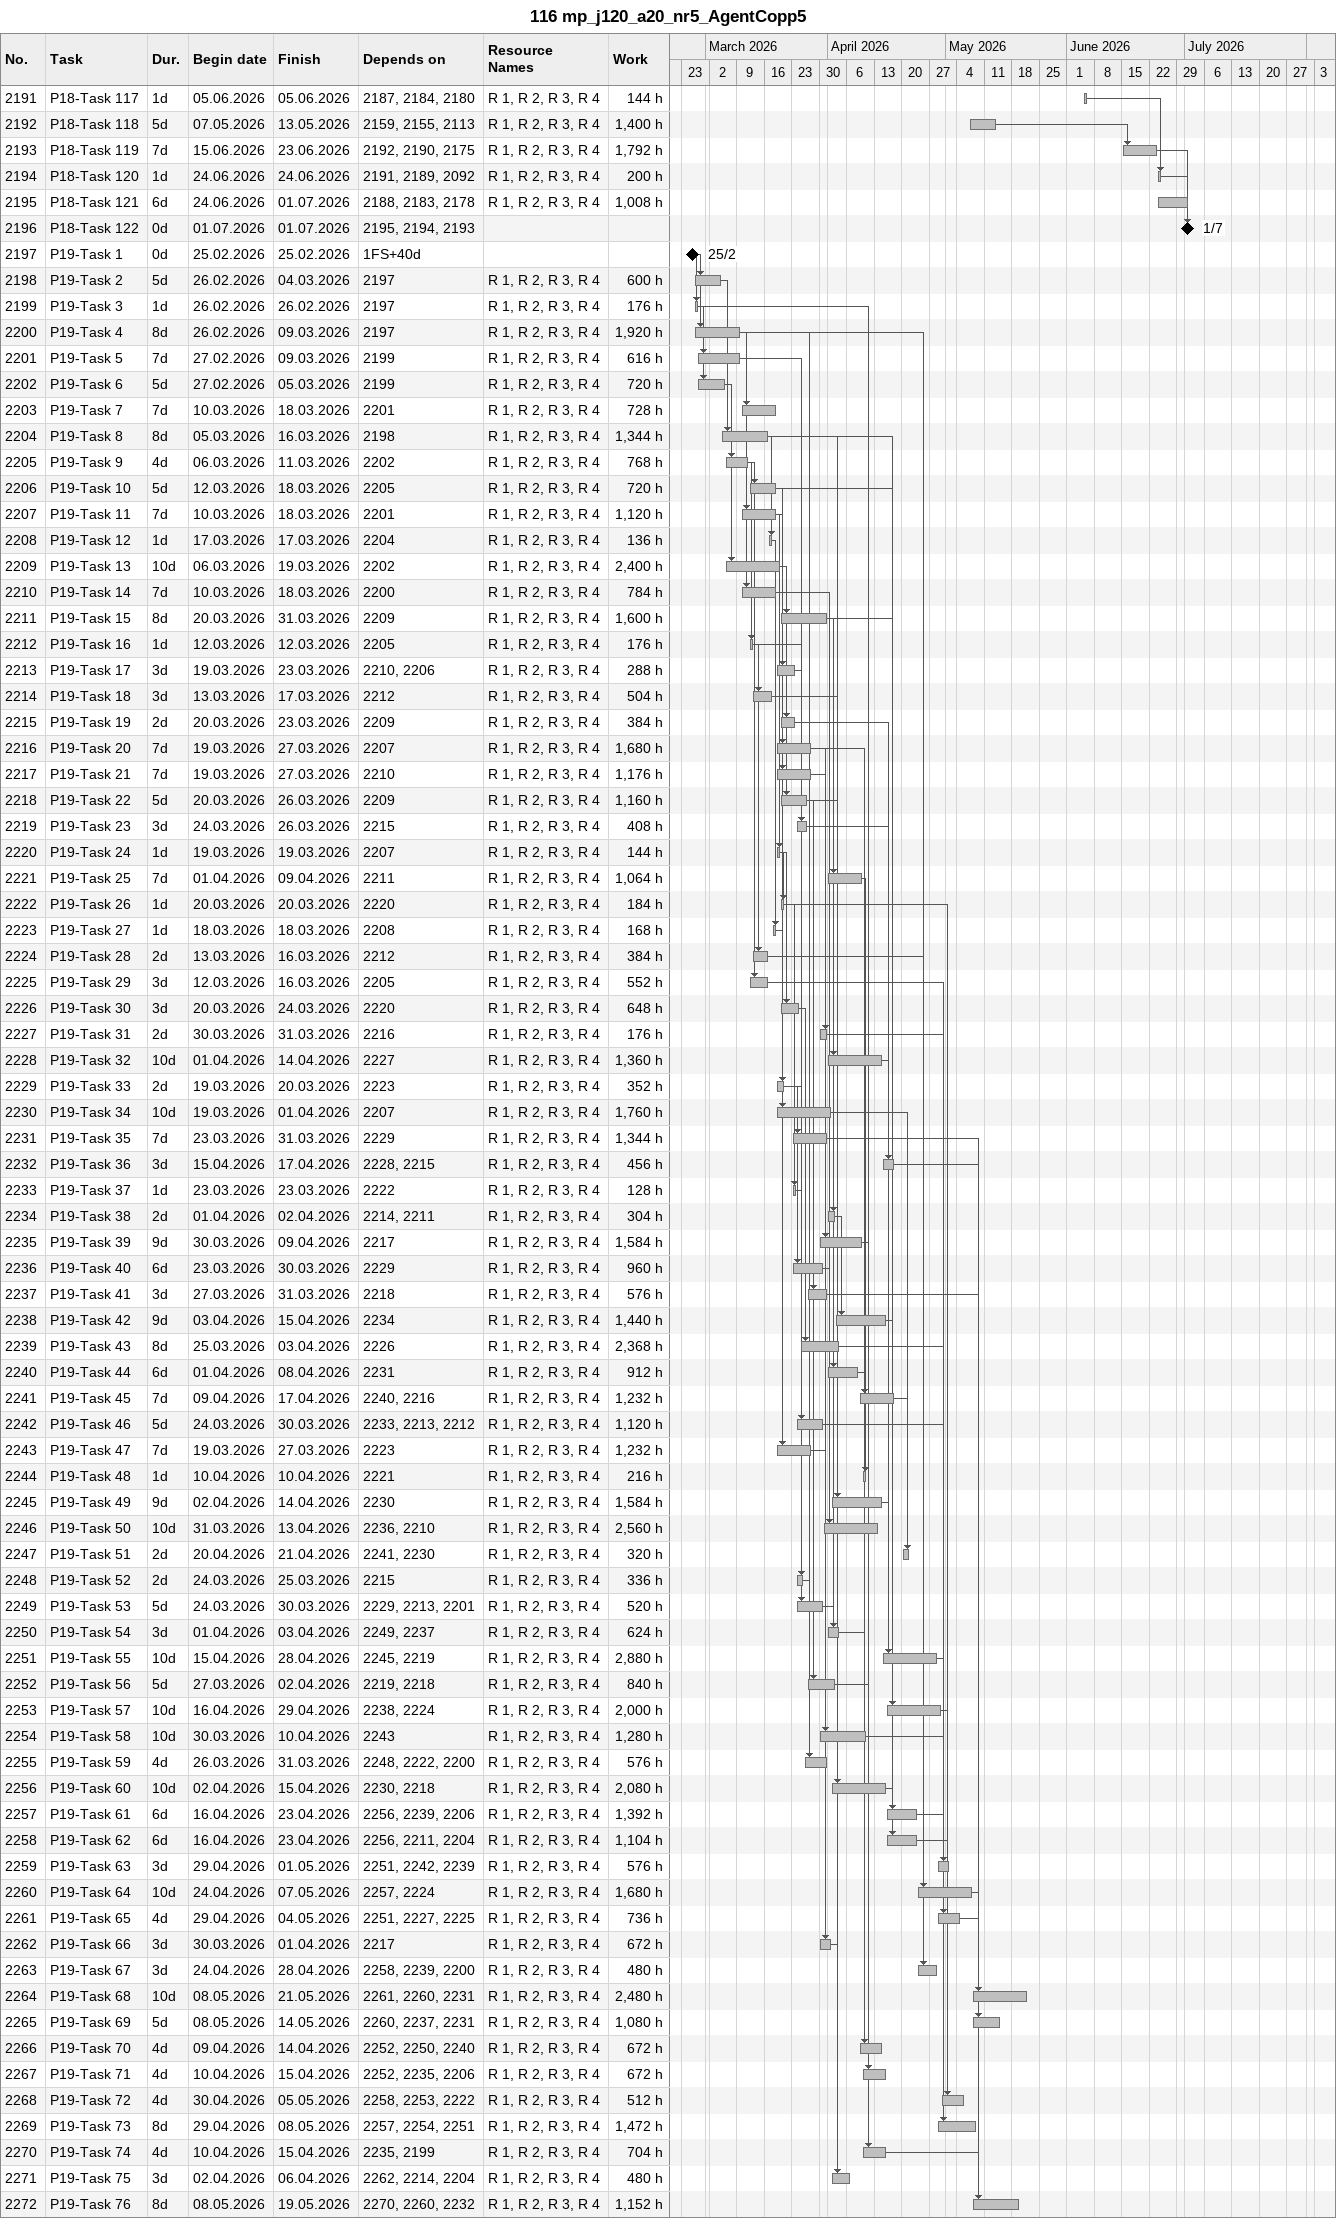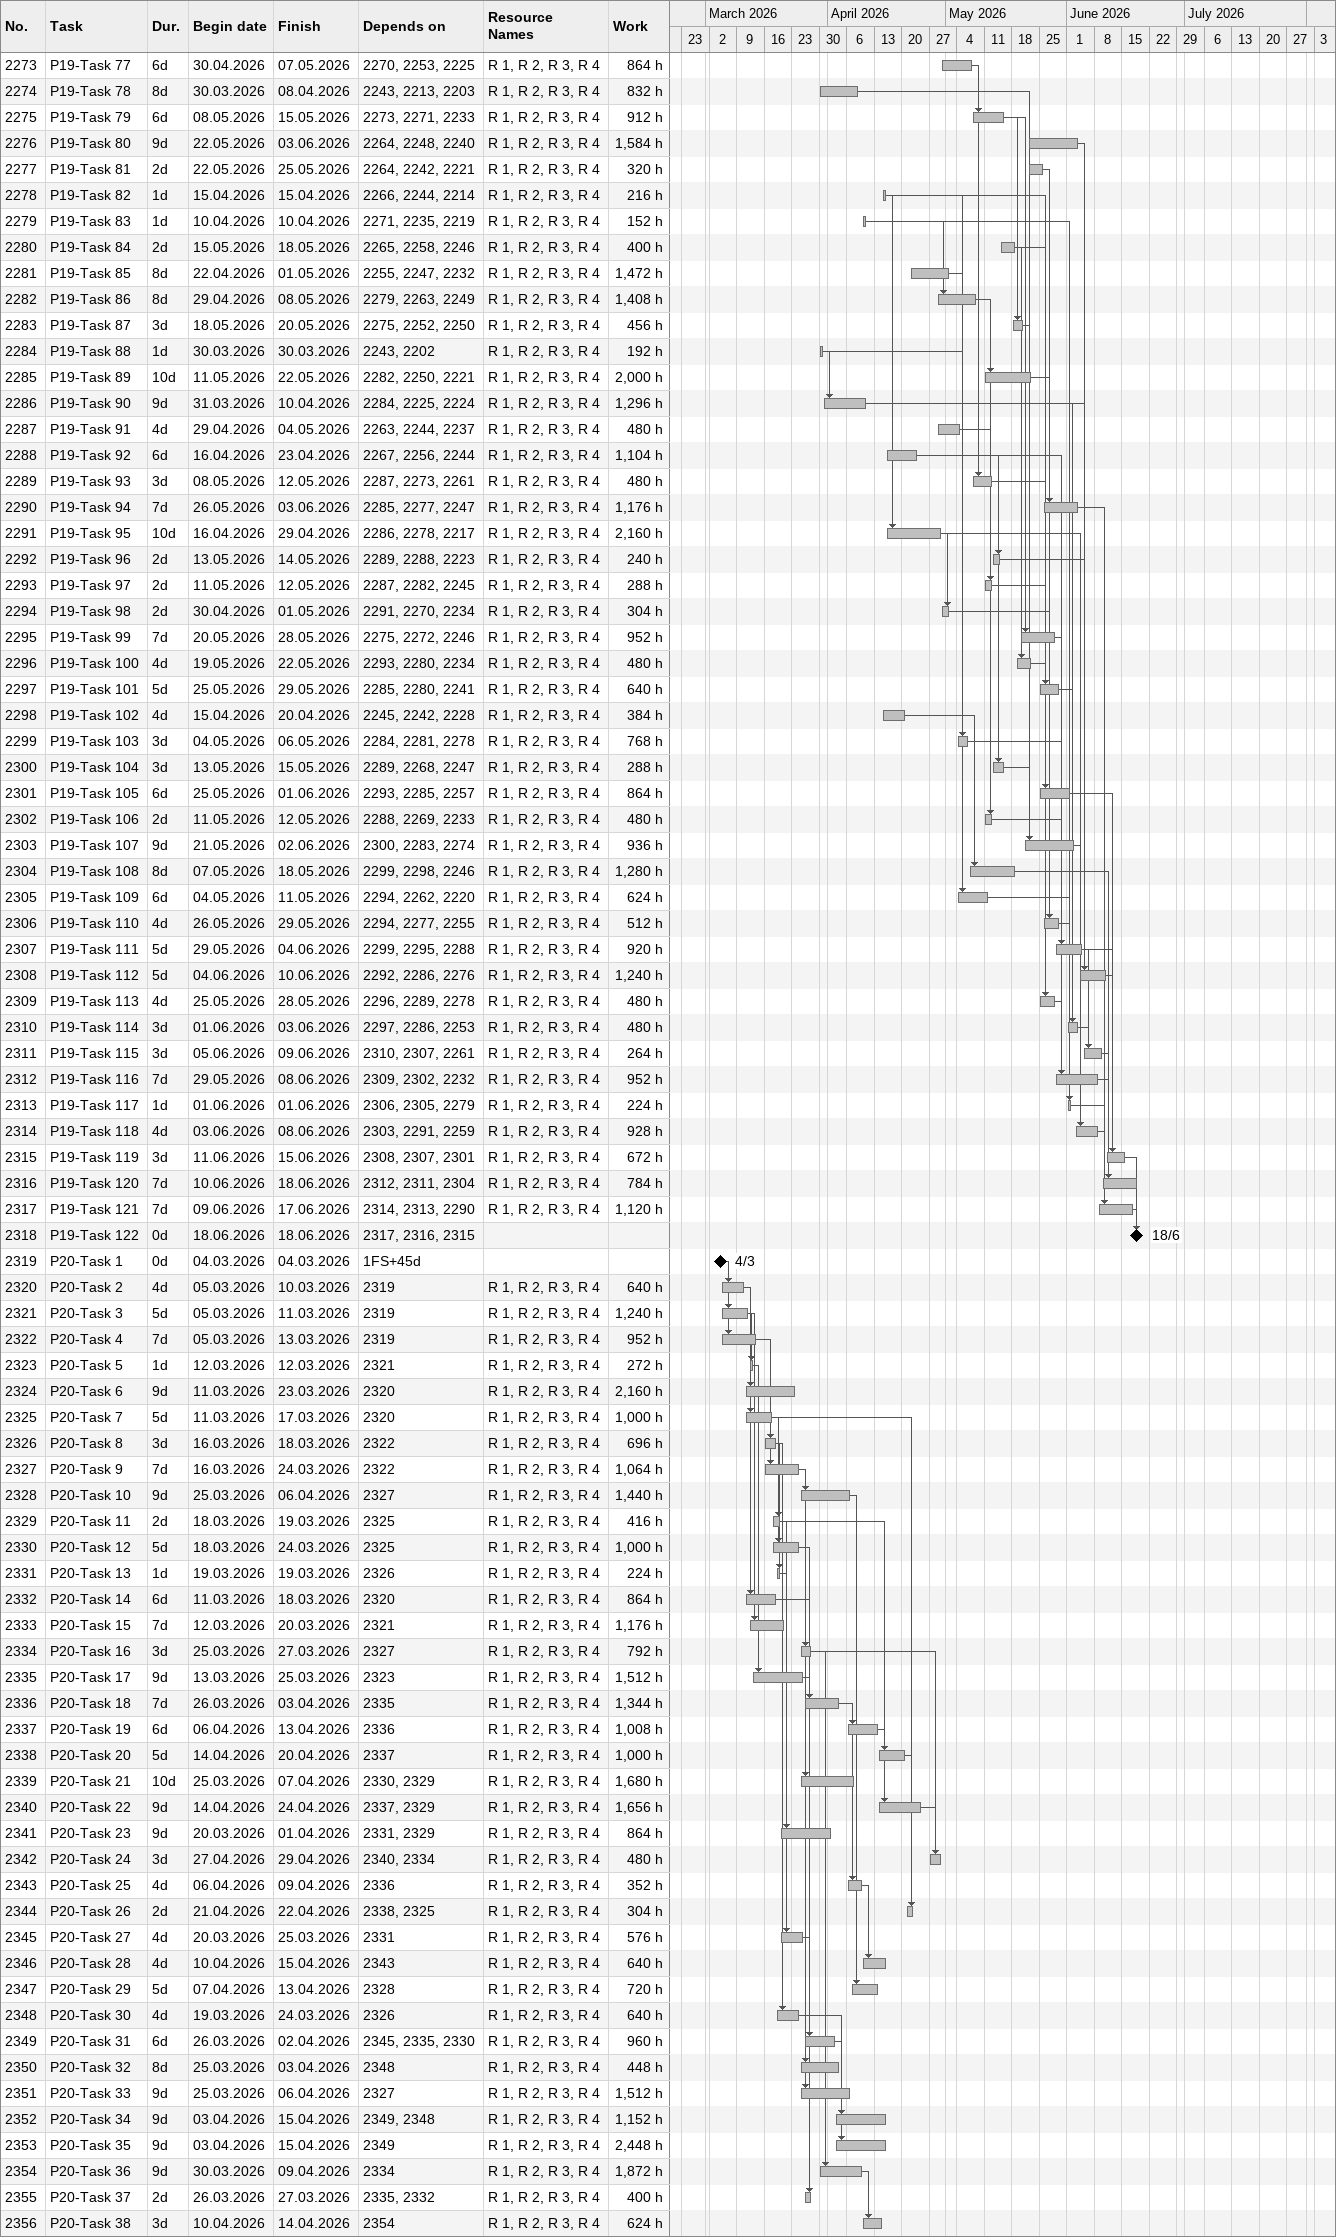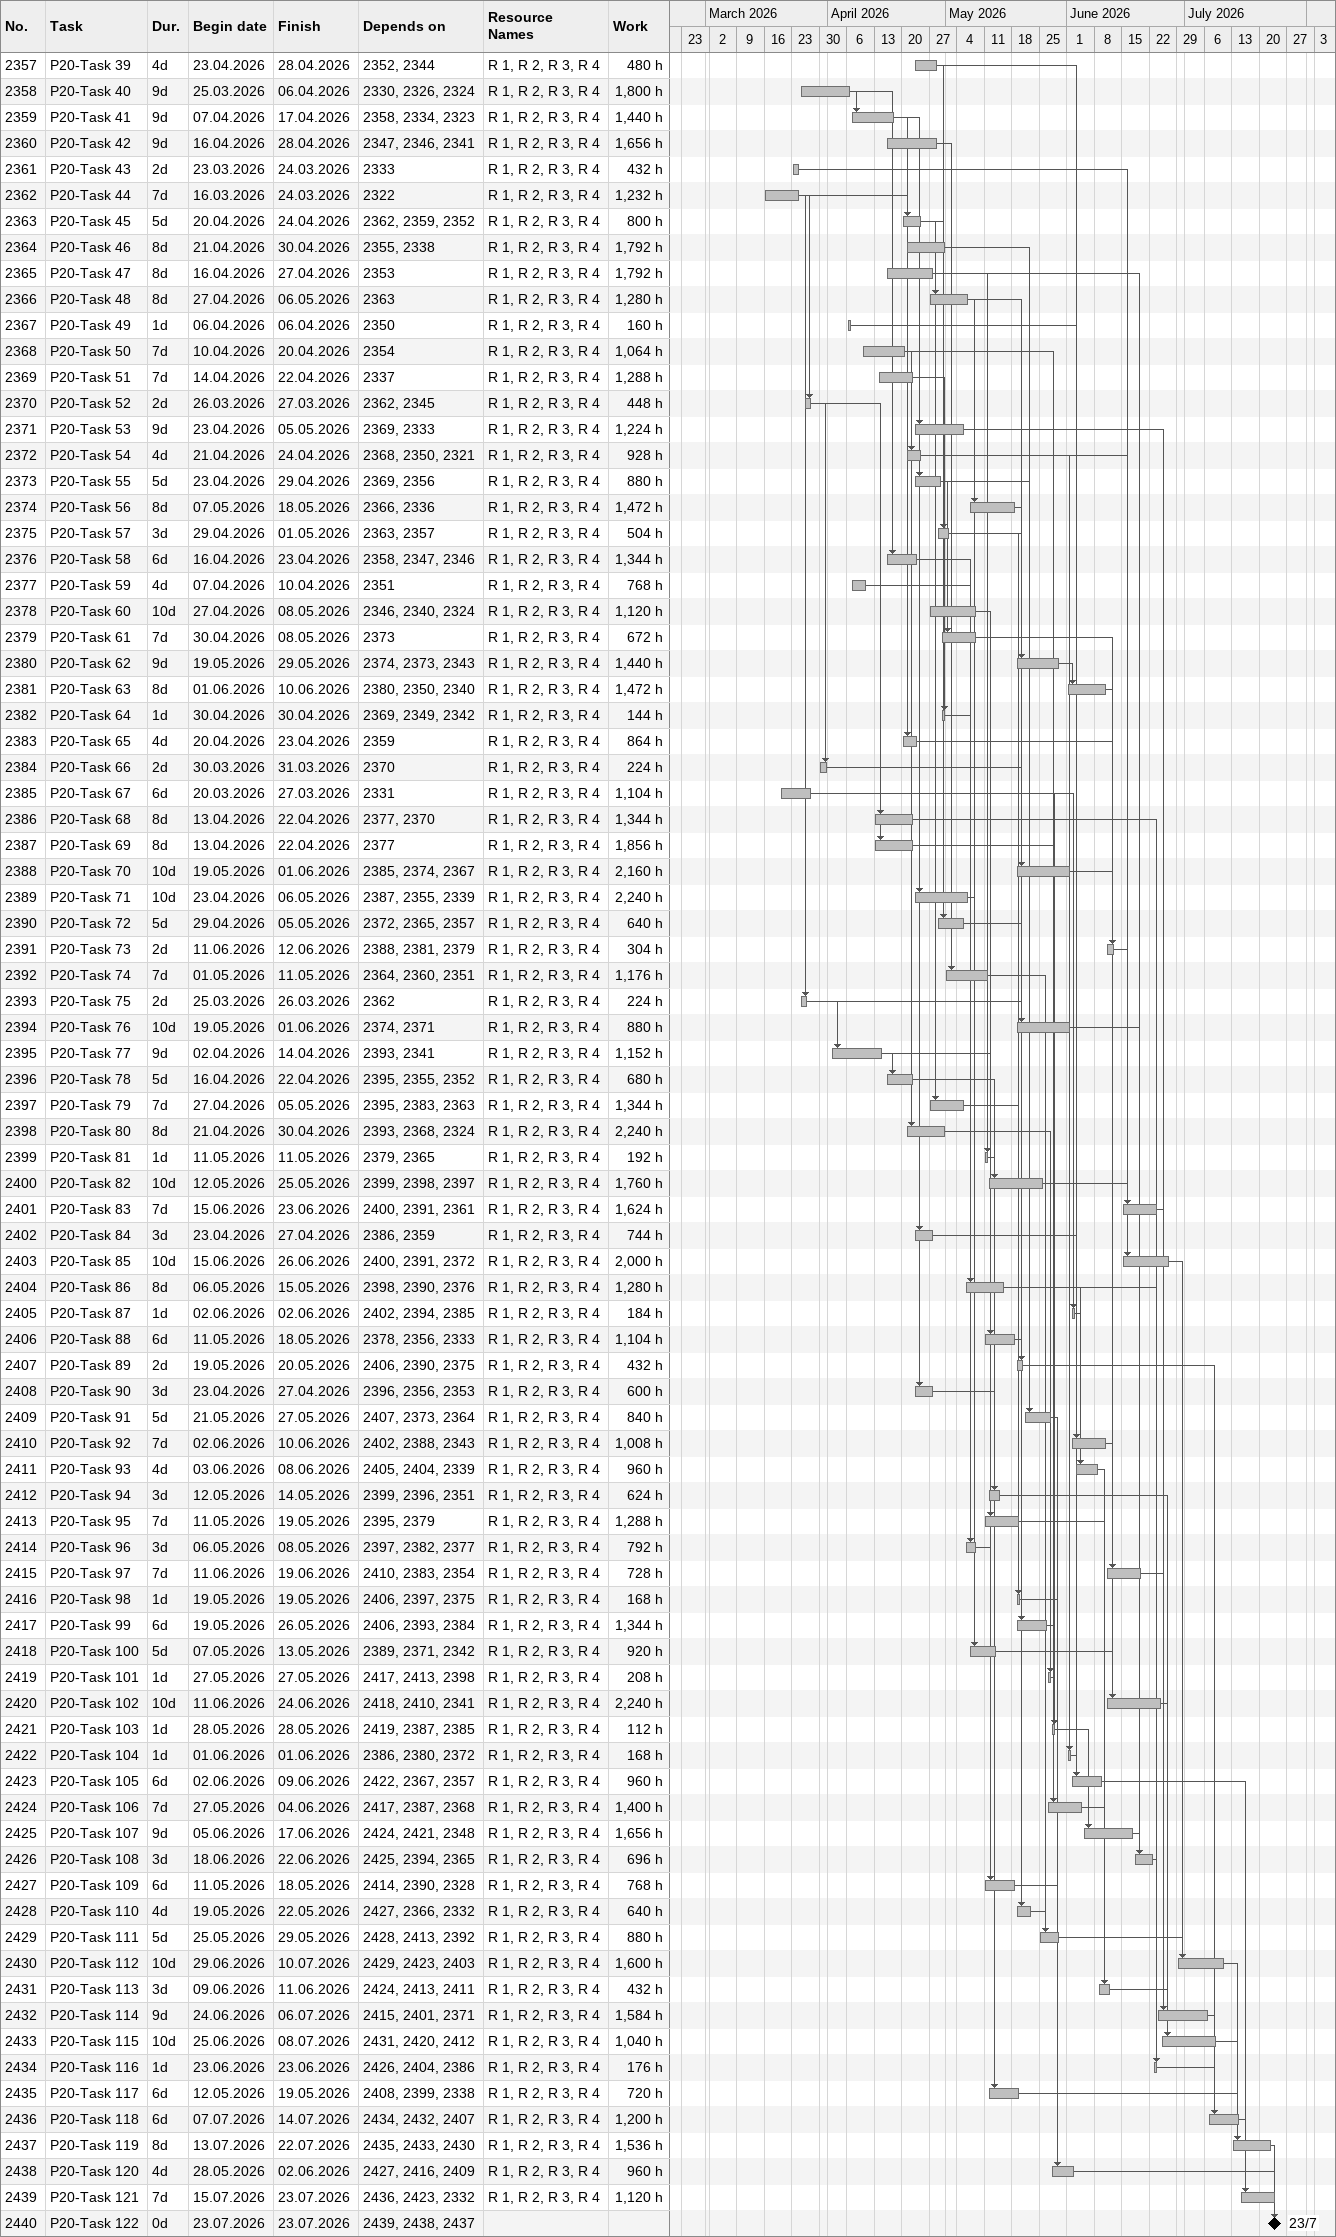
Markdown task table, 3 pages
116 mp_j120_a20_nr5_AgentCopp5

| ID | Task | Duration | Start | Finish | Predecessors | Resources | Work (h) |
|---|---|---|---|---|---|---|---|
| 2191 | P18-Task 117 | 1d | 2026-06-05 | 2026-06-05 | 2187, 2184, 2180 | R 1, R 2, R 3, R 4 | 144 |
| 2192 | P18-Task 118 | 5d | 2026-05-07 | 2026-05-13 | 2159, 2155, 2113 | R 1, R 2, R 3, R 4 | 1400 |
| 2193 | P18-Task 119 | 7d | 2026-06-15 | 2026-06-23 | 2192, 2190, 2175 | R 1, R 2, R 3, R 4 | 1792 |
| 2194 | P18-Task 120 | 1d | 2026-06-24 | 2026-06-24 | 2191, 2189, 2092 | R 1, R 2, R 3, R 4 | 200 |
| 2195 | P18-Task 121 | 6d | 2026-06-24 | 2026-07-01 | 2188, 2183, 2178 | R 1, R 2, R 3, R 4 | 1008 |
| 2196 | P18-Task 122 | 0d | 2026-07-01 | 2026-07-01 | 2195, 2194, 2193 |  |  |
| 2197 | P19-Task 1 | 0d | 2026-02-25 | 2026-02-25 | 1FS+40d |  |  |
| 2198 | P19-Task 2 | 5d | 2026-02-26 | 2026-03-04 | 2197 | R 1, R 2, R 3, R 4 | 600 |
| 2199 | P19-Task 3 | 1d | 2026-02-26 | 2026-02-26 | 2197 | R 1, R 2, R 3, R 4 | 176 |
| 2200 | P19-Task 4 | 8d | 2026-02-26 | 2026-03-09 | 2197 | R 1, R 2, R 3, R 4 | 1920 |
| 2201 | P19-Task 5 | 7d | 2026-02-27 | 2026-03-09 | 2199 | R 1, R 2, R 3, R 4 | 616 |
| 2202 | P19-Task 6 | 5d | 2026-02-27 | 2026-03-05 | 2199 | R 1, R 2, R 3, R 4 | 720 |
| 2203 | P19-Task 7 | 7d | 2026-03-10 | 2026-03-18 | 2201 | R 1, R 2, R 3, R 4 | 728 |
| 2204 | P19-Task 8 | 8d | 2026-03-05 | 2026-03-16 | 2198 | R 1, R 2, R 3, R 4 | 1344 |
| 2205 | P19-Task 9 | 4d | 2026-03-06 | 2026-03-11 | 2202 | R 1, R 2, R 3, R 4 | 768 |
| 2206 | P19-Task 10 | 5d | 2026-03-12 | 2026-03-18 | 2205 | R 1, R 2, R 3, R 4 | 720 |
| 2207 | P19-Task 11 | 7d | 2026-03-10 | 2026-03-18 | 2201 | R 1, R 2, R 3, R 4 | 1120 |
| 2208 | P19-Task 12 | 1d | 2026-03-17 | 2026-03-17 | 2204 | R 1, R 2, R 3, R 4 | 136 |
| 2209 | P19-Task 13 | 10d | 2026-03-06 | 2026-03-19 | 2202 | R 1, R 2, R 3, R 4 | 2400 |
| 2210 | P19-Task 14 | 7d | 2026-03-10 | 2026-03-18 | 2200 | R 1, R 2, R 3, R 4 | 784 |
| 2211 | P19-Task 15 | 8d | 2026-03-20 | 2026-03-31 | 2209 | R 1, R 2, R 3, R 4 | 1600 |
| 2212 | P19-Task 16 | 1d | 2026-03-12 | 2026-03-12 | 2205 | R 1, R 2, R 3, R 4 | 176 |
| 2213 | P19-Task 17 | 3d | 2026-03-19 | 2026-03-23 | 2210, 2206 | R 1, R 2, R 3, R 4 | 288 |
| 2214 | P19-Task 18 | 3d | 2026-03-13 | 2026-03-17 | 2212 | R 1, R 2, R 3, R 4 | 504 |
| 2215 | P19-Task 19 | 2d | 2026-03-20 | 2026-03-23 | 2209 | R 1, R 2, R 3, R 4 | 384 |
| 2216 | P19-Task 20 | 7d | 2026-03-19 | 2026-03-27 | 2207 | R 1, R 2, R 3, R 4 | 1680 |
| 2217 | P19-Task 21 | 7d | 2026-03-19 | 2026-03-27 | 2210 | R 1, R 2, R 3, R 4 | 1176 |
| 2218 | P19-Task 22 | 5d | 2026-03-20 | 2026-03-26 | 2209 | R 1, R 2, R 3, R 4 | 1160 |
| 2219 | P19-Task 23 | 3d | 2026-03-24 | 2026-03-26 | 2215 | R 1, R 2, R 3, R 4 | 408 |
| 2220 | P19-Task 24 | 1d | 2026-03-19 | 2026-03-19 | 2207 | R 1, R 2, R 3, R 4 | 144 |
| 2221 | P19-Task 25 | 7d | 2026-04-01 | 2026-04-09 | 2211 | R 1, R 2, R 3, R 4 | 1064 |
| 2222 | P19-Task 26 | 1d | 2026-03-20 | 2026-03-20 | 2220 | R 1, R 2, R 3, R 4 | 184 |
| 2223 | P19-Task 27 | 1d | 2026-03-18 | 2026-03-18 | 2208 | R 1, R 2, R 3, R 4 | 168 |
| 2224 | P19-Task 28 | 2d | 2026-03-13 | 2026-03-16 | 2212 | R 1, R 2, R 3, R 4 | 384 |
| 2225 | P19-Task 29 | 3d | 2026-03-12 | 2026-03-16 | 2205 | R 1, R 2, R 3, R 4 | 552 |
| 2226 | P19-Task 30 | 3d | 2026-03-20 | 2026-03-24 | 2220 | R 1, R 2, R 3, R 4 | 648 |
| 2227 | P19-Task 31 | 2d | 2026-03-30 | 2026-03-31 | 2216 | R 1, R 2, R 3, R 4 | 176 |
| 2228 | P19-Task 32 | 10d | 2026-04-01 | 2026-04-14 | 2227 | R 1, R 2, R 3, R 4 | 1360 |
| 2229 | P19-Task 33 | 2d | 2026-03-19 | 2026-03-20 | 2223 | R 1, R 2, R 3, R 4 | 352 |
| 2230 | P19-Task 34 | 10d | 2026-03-19 | 2026-04-01 | 2207 | R 1, R 2, R 3, R 4 | 1760 |
| 2231 | P19-Task 35 | 7d | 2026-03-23 | 2026-03-31 | 2229 | R 1, R 2, R 3, R 4 | 1344 |
| 2232 | P19-Task 36 | 3d | 2026-04-15 | 2026-04-17 | 2228, 2215 | R 1, R 2, R 3, R 4 | 456 |
| 2233 | P19-Task 37 | 1d | 2026-03-23 | 2026-03-23 | 2222 | R 1, R 2, R 3, R 4 | 128 |
| 2234 | P19-Task 38 | 2d | 2026-04-01 | 2026-04-02 | 2214, 2211 | R 1, R 2, R 3, R 4 | 304 |
| 2235 | P19-Task 39 | 9d | 2026-03-30 | 2026-04-09 | 2217 | R 1, R 2, R 3, R 4 | 1584 |
| 2236 | P19-Task 40 | 6d | 2026-03-23 | 2026-03-30 | 2229 | R 1, R 2, R 3, R 4 | 960 |
| 2237 | P19-Task 41 | 3d | 2026-03-27 | 2026-03-31 | 2218 | R 1, R 2, R 3, R 4 | 576 |
| 2238 | P19-Task 42 | 9d | 2026-04-03 | 2026-04-15 | 2234 | R 1, R 2, R 3, R 4 | 1440 |
| 2239 | P19-Task 43 | 8d | 2026-03-25 | 2026-04-03 | 2226 | R 1, R 2, R 3, R 4 | 2368 |
| 2240 | P19-Task 44 | 6d | 2026-04-01 | 2026-04-08 | 2231 | R 1, R 2, R 3, R 4 | 912 |
| 2241 | P19-Task 45 | 7d | 2026-04-09 | 2026-04-17 | 2240, 2216 | R 1, R 2, R 3, R 4 | 1232 |
| 2242 | P19-Task 46 | 5d | 2026-03-24 | 2026-03-30 | 2233, 2213, 2212 | R 1, R 2, R 3, R 4 | 1120 |
| 2243 | P19-Task 47 | 7d | 2026-03-19 | 2026-03-27 | 2223 | R 1, R 2, R 3, R 4 | 1232 |
| 2244 | P19-Task 48 | 1d | 2026-04-10 | 2026-04-10 | 2221 | R 1, R 2, R 3, R 4 | 216 |
| 2245 | P19-Task 49 | 9d | 2026-04-02 | 2026-04-14 | 2230 | R 1, R 2, R 3, R 4 | 1584 |
| 2246 | P19-Task 50 | 10d | 2026-03-31 | 2026-04-13 | 2236, 2210 | R 1, R 2, R 3, R 4 | 2560 |
| 2247 | P19-Task 51 | 2d | 2026-04-20 | 2026-04-21 | 2241, 2230 | R 1, R 2, R 3, R 4 | 320 |
| 2248 | P19-Task 52 | 2d | 2026-03-24 | 2026-03-25 | 2215 | R 1, R 2, R 3, R 4 | 336 |
| 2249 | P19-Task 53 | 5d | 2026-03-24 | 2026-03-30 | 2229, 2213, 2201 | R 1, R 2, R 3, R 4 | 520 |
| 2250 | P19-Task 54 | 3d | 2026-04-01 | 2026-04-03 | 2249, 2237 | R 1, R 2, R 3, R 4 | 624 |
| 2251 | P19-Task 55 | 10d | 2026-04-15 | 2026-04-28 | 2245, 2219 | R 1, R 2, R 3, R 4 | 2880 |
| 2252 | P19-Task 56 | 5d | 2026-03-27 | 2026-04-02 | 2219, 2218 | R 1, R 2, R 3, R 4 | 840 |
| 2253 | P19-Task 57 | 10d | 2026-04-16 | 2026-04-29 | 2238, 2224 | R 1, R 2, R 3, R 4 | 2000 |
| 2254 | P19-Task 58 | 10d | 2026-03-30 | 2026-04-10 | 2243 | R 1, R 2, R 3, R 4 | 1280 |
| 2255 | P19-Task 59 | 4d | 2026-03-26 | 2026-03-31 | 2248, 2222, 2200 | R 1, R 2, R 3, R 4 | 576 |
| 2256 | P19-Task 60 | 10d | 2026-04-02 | 2026-04-15 | 2230, 2218 | R 1, R 2, R 3, R 4 | 2080 |
| 2257 | P19-Task 61 | 6d | 2026-04-16 | 2026-04-23 | 2256, 2239, 2206 | R 1, R 2, R 3, R 4 | 1392 |
| 2258 | P19-Task 62 | 6d | 2026-04-16 | 2026-04-23 | 2256, 2211, 2204 | R 1, R 2, R 3, R 4 | 1104 |
| 2259 | P19-Task 63 | 3d | 2026-04-29 | 2026-05-01 | 2251, 2242, 2239 | R 1, R 2, R 3, R 4 | 576 |
| 2260 | P19-Task 64 | 10d | 2026-04-24 | 2026-05-07 | 2257, 2224 | R 1, R 2, R 3, R 4 | 1680 |
| 2261 | P19-Task 65 | 4d | 2026-04-29 | 2026-05-04 | 2251, 2227, 2225 | R 1, R 2, R 3, R 4 | 736 |
| 2262 | P19-Task 66 | 3d | 2026-03-30 | 2026-04-01 | 2217 | R 1, R 2, R 3, R 4 | 672 |
| 2263 | P19-Task 67 | 3d | 2026-04-24 | 2026-04-28 | 2258, 2239, 2200 | R 1, R 2, R 3, R 4 | 480 |
| 2264 | P19-Task 68 | 10d | 2026-05-08 | 2026-05-21 | 2261, 2260, 2231 | R 1, R 2, R 3, R 4 | 2480 |
| 2265 | P19-Task 69 | 5d | 2026-05-08 | 2026-05-14 | 2260, 2237, 2231 | R 1, R 2, R 3, R 4 | 1080 |
| 2266 | P19-Task 70 | 4d | 2026-04-09 | 2026-04-14 | 2252, 2250, 2240 | R 1, R 2, R 3, R 4 | 672 |
| 2267 | P19-Task 71 | 4d | 2026-04-10 | 2026-04-15 | 2252, 2235, 2206 | R 1, R 2, R 3, R 4 | 672 |
| 2268 | P19-Task 72 | 4d | 2026-04-30 | 2026-05-05 | 2258, 2253, 2222 | R 1, R 2, R 3, R 4 | 512 |
| 2269 | P19-Task 73 | 8d | 2026-04-29 | 2026-05-08 | 2257, 2254, 2251 | R 1, R 2, R 3, R 4 | 1472 |
| 2270 | P19-Task 74 | 4d | 2026-04-10 | 2026-04-15 | 2235, 2199 | R 1, R 2, R 3, R 4 | 704 |
| 2271 | P19-Task 75 | 3d | 2026-04-02 | 2026-04-06 | 2262, 2214, 2204 | R 1, R 2, R 3, R 4 | 480 |
| 2272 | P19-Task 76 | 8d | 2026-05-08 | 2026-05-19 | 2270, 2260, 2232 | R 1, R 2, R 3, R 4 | 1152 |
| 2273 | P19-Task 77 | 6d | 2026-04-30 | 2026-05-07 | 2270, 2253, 2225 | R 1, R 2, R 3, R 4 | 864 |
| 2274 | P19-Task 78 | 8d | 2026-03-30 | 2026-04-08 | 2243, 2213, 2203 | R 1, R 2, R 3, R 4 | 832 |
| 2275 | P19-Task 79 | 6d | 2026-05-08 | 2026-05-15 | 2273, 2271, 2233 | R 1, R 2, R 3, R 4 | 912 |
| 2276 | P19-Task 80 | 9d | 2026-05-22 | 2026-06-03 | 2264, 2248, 2240 | R 1, R 2, R 3, R 4 | 1584 |
| 2277 | P19-Task 81 | 2d | 2026-05-22 | 2026-05-25 | 2264, 2242, 2221 | R 1, R 2, R 3, R 4 | 320 |
| 2278 | P19-Task 82 | 1d | 2026-04-15 | 2026-04-15 | 2266, 2244, 2214 | R 1, R 2, R 3, R 4 | 216 |
| 2279 | P19-Task 83 | 1d | 2026-04-10 | 2026-04-10 | 2271, 2235, 2219 | R 1, R 2, R 3, R 4 | 152 |
| 2280 | P19-Task 84 | 2d | 2026-05-15 | 2026-05-18 | 2265, 2258, 2246 | R 1, R 2, R 3, R 4 | 400 |
| 2281 | P19-Task 85 | 8d | 2026-04-22 | 2026-05-01 | 2255, 2247, 2232 | R 1, R 2, R 3, R 4 | 1472 |
| 2282 | P19-Task 86 | 8d | 2026-04-29 | 2026-05-08 | 2279, 2263, 2249 | R 1, R 2, R 3, R 4 | 1408 |
| 2283 | P19-Task 87 | 3d | 2026-05-18 | 2026-05-20 | 2275, 2252, 2250 | R 1, R 2, R 3, R 4 | 456 |
| 2284 | P19-Task 88 | 1d | 2026-03-30 | 2026-03-30 | 2243, 2202 | R 1, R 2, R 3, R 4 | 192 |
| 2285 | P19-Task 89 | 10d | 2026-05-11 | 2026-05-22 | 2282, 2250, 2221 | R 1, R 2, R 3, R 4 | 2000 |
| 2286 | P19-Task 90 | 9d | 2026-03-31 | 2026-04-10 | 2284, 2225, 2224 | R 1, R 2, R 3, R 4 | 1296 |
| 2287 | P19-Task 91 | 4d | 2026-04-29 | 2026-05-04 | 2263, 2244, 2237 | R 1, R 2, R 3, R 4 | 480 |
| 2288 | P19-Task 92 | 6d | 2026-04-16 | 2026-04-23 | 2267, 2256, 2244 | R 1, R 2, R 3, R 4 | 1104 |
| 2289 | P19-Task 93 | 3d | 2026-05-08 | 2026-05-12 | 2287, 2273, 2261 | R 1, R 2, R 3, R 4 | 480 |
| 2290 | P19-Task 94 | 7d | 2026-05-26 | 2026-06-03 | 2285, 2277, 2247 | R 1, R 2, R 3, R 4 | 1176 |
| 2291 | P19-Task 95 | 10d | 2026-04-16 | 2026-04-29 | 2286, 2278, 2217 | R 1, R 2, R 3, R 4 | 2160 |
| 2292 | P19-Task 96 | 2d | 2026-05-13 | 2026-05-14 | 2289, 2288, 2223 | R 1, R 2, R 3, R 4 | 240 |
| 2293 | P19-Task 97 | 2d | 2026-05-11 | 2026-05-12 | 2287, 2282, 2245 | R 1, R 2, R 3, R 4 | 288 |
| 2294 | P19-Task 98 | 2d | 2026-04-30 | 2026-05-01 | 2291, 2270, 2234 | R 1, R 2, R 3, R 4 | 304 |
| 2295 | P19-Task 99 | 7d | 2026-05-20 | 2026-05-28 | 2275, 2272, 2246 | R 1, R 2, R 3, R 4 | 952 |
| 2296 | P19-Task 100 | 4d | 2026-05-19 | 2026-05-22 | 2293, 2280, 2234 | R 1, R 2, R 3, R 4 | 480 |
| 2297 | P19-Task 101 | 5d | 2026-05-25 | 2026-05-29 | 2285, 2280, 2241 | R 1, R 2, R 3, R 4 | 640 |
| 2298 | P19-Task 102 | 4d | 2026-04-15 | 2026-04-20 | 2245, 2242, 2228 | R 1, R 2, R 3, R 4 | 384 |
| 2299 | P19-Task 103 | 3d | 2026-05-04 | 2026-05-06 | 2284, 2281, 2278 | R 1, R 2, R 3, R 4 | 768 |
| 2300 | P19-Task 104 | 3d | 2026-05-13 | 2026-05-15 | 2289, 2268, 2247 | R 1, R 2, R 3, R 4 | 288 |
| 2301 | P19-Task 105 | 6d | 2026-05-25 | 2026-06-01 | 2293, 2285, 2257 | R 1, R 2, R 3, R 4 | 864 |
| 2302 | P19-Task 106 | 2d | 2026-05-11 | 2026-05-12 | 2288, 2269, 2233 | R 1, R 2, R 3, R 4 | 480 |
| 2303 | P19-Task 107 | 9d | 2026-05-21 | 2026-06-02 | 2300, 2283, 2274 | R 1, R 2, R 3, R 4 | 936 |
| 2304 | P19-Task 108 | 8d | 2026-05-07 | 2026-05-18 | 2299, 2298, 2246 | R 1, R 2, R 3, R 4 | 1280 |
| 2305 | P19-Task 109 | 6d | 2026-05-04 | 2026-05-11 | 2294, 2262, 2220 | R 1, R 2, R 3, R 4 | 624 |
| 2306 | P19-Task 110 | 4d | 2026-05-26 | 2026-05-29 | 2294, 2277, 2255 | R 1, R 2, R 3, R 4 | 512 |
| 2307 | P19-Task 111 | 5d | 2026-05-29 | 2026-06-04 | 2299, 2295, 2288 | R 1, R 2, R 3, R 4 | 920 |
| 2308 | P19-Task 112 | 5d | 2026-06-04 | 2026-06-10 | 2292, 2286, 2276 | R 1, R 2, R 3, R 4 | 1240 |
| 2309 | P19-Task 113 | 4d | 2026-05-25 | 2026-05-28 | 2296, 2289, 2278 | R 1, R 2, R 3, R 4 | 480 |
| 2310 | P19-Task 114 | 3d | 2026-06-01 | 2026-06-03 | 2297, 2286, 2253 | R 1, R 2, R 3, R 4 | 480 |
| 2311 | P19-Task 115 | 3d | 2026-06-05 | 2026-06-09 | 2310, 2307, 2261 | R 1, R 2, R 3, R 4 | 264 |
| 2312 | P19-Task 116 | 7d | 2026-05-29 | 2026-06-08 | 2309, 2302, 2232 | R 1, R 2, R 3, R 4 | 952 |
| 2313 | P19-Task 117 | 1d | 2026-06-01 | 2026-06-01 | 2306, 2305, 2279 | R 1, R 2, R 3, R 4 | 224 |
| 2314 | P19-Task 118 | 4d | 2026-06-03 | 2026-06-08 | 2303, 2291, 2259 | R 1, R 2, R 3, R 4 | 928 |
| 2315 | P19-Task 119 | 3d | 2026-06-11 | 2026-06-15 | 2308, 2307, 2301 | R 1, R 2, R 3, R 4 | 672 |
| 2316 | P19-Task 120 | 7d | 2026-06-10 | 2026-06-18 | 2312, 2311, 2304 | R 1, R 2, R 3, R 4 | 784 |
| 2317 | P19-Task 121 | 7d | 2026-06-09 | 2026-06-17 | 2314, 2313, 2290 | R 1, R 2, R 3, R 4 | 1120 |
| 2318 | P19-Task 122 | 0d | 2026-06-18 | 2026-06-18 | 2317, 2316, 2315 |  |  |
| 2319 | P20-Task 1 | 0d | 2026-03-04 | 2026-03-04 | 1FS+45d |  |  |
| 2320 | P20-Task 2 | 4d | 2026-03-05 | 2026-03-10 | 2319 | R 1, R 2, R 3, R 4 | 640 |
| 2321 | P20-Task 3 | 5d | 2026-03-05 | 2026-03-11 | 2319 | R 1, R 2, R 3, R 4 | 1240 |
| 2322 | P20-Task 4 | 7d | 2026-03-05 | 2026-03-13 | 2319 | R 1, R 2, R 3, R 4 | 952 |
| 2323 | P20-Task 5 | 1d | 2026-03-12 | 2026-03-12 | 2321 | R 1, R 2, R 3, R 4 | 272 |
| 2324 | P20-Task 6 | 9d | 2026-03-11 | 2026-03-23 | 2320 | R 1, R 2, R 3, R 4 | 2160 |
| 2325 | P20-Task 7 | 5d | 2026-03-11 | 2026-03-17 | 2320 | R 1, R 2, R 3, R 4 | 1000 |
| 2326 | P20-Task 8 | 3d | 2026-03-16 | 2026-03-18 | 2322 | R 1, R 2, R 3, R 4 | 696 |
| 2327 | P20-Task 9 | 7d | 2026-03-16 | 2026-03-24 | 2322 | R 1, R 2, R 3, R 4 | 1064 |
| 2328 | P20-Task 10 | 9d | 2026-03-25 | 2026-04-06 | 2327 | R 1, R 2, R 3, R 4 | 1440 |
| 2329 | P20-Task 11 | 2d | 2026-03-18 | 2026-03-19 | 2325 | R 1, R 2, R 3, R 4 | 416 |
| 2330 | P20-Task 12 | 5d | 2026-03-18 | 2026-03-24 | 2325 | R 1, R 2, R 3, R 4 | 1000 |
| 2331 | P20-Task 13 | 1d | 2026-03-19 | 2026-03-19 | 2326 | R 1, R 2, R 3, R 4 | 224 |
| 2332 | P20-Task 14 | 6d | 2026-03-11 | 2026-03-18 | 2320 | R 1, R 2, R 3, R 4 | 864 |
| 2333 | P20-Task 15 | 7d | 2026-03-12 | 2026-03-20 | 2321 | R 1, R 2, R 3, R 4 | 1176 |
| 2334 | P20-Task 16 | 3d | 2026-03-25 | 2026-03-27 | 2327 | R 1, R 2, R 3, R 4 | 792 |
| 2335 | P20-Task 17 | 9d | 2026-03-13 | 2026-03-25 | 2323 | R 1, R 2, R 3, R 4 | 1512 |
| 2336 | P20-Task 18 | 7d | 2026-03-26 | 2026-04-03 | 2335 | R 1, R 2, R 3, R 4 | 1344 |
| 2337 | P20-Task 19 | 6d | 2026-04-06 | 2026-04-13 | 2336 | R 1, R 2, R 3, R 4 | 1008 |
| 2338 | P20-Task 20 | 5d | 2026-04-14 | 2026-04-20 | 2337 | R 1, R 2, R 3, R 4 | 1000 |
| 2339 | P20-Task 21 | 10d | 2026-03-25 | 2026-04-07 | 2330, 2329 | R 1, R 2, R 3, R 4 | 1680 |
| 2340 | P20-Task 22 | 9d | 2026-04-14 | 2026-04-24 | 2337, 2329 | R 1, R 2, R 3, R 4 | 1656 |
| 2341 | P20-Task 23 | 9d | 2026-03-20 | 2026-04-01 | 2331, 2329 | R 1, R 2, R 3, R 4 | 864 |
| 2342 | P20-Task 24 | 3d | 2026-04-27 | 2026-04-29 | 2340, 2334 | R 1, R 2, R 3, R 4 | 480 |
| 2343 | P20-Task 25 | 4d | 2026-04-06 | 2026-04-09 | 2336 | R 1, R 2, R 3, R 4 | 352 |
| 2344 | P20-Task 26 | 2d | 2026-04-21 | 2026-04-22 | 2338, 2325 | R 1, R 2, R 3, R 4 | 304 |
| 2345 | P20-Task 27 | 4d | 2026-03-20 | 2026-03-25 | 2331 | R 1, R 2, R 3, R 4 | 576 |
| 2346 | P20-Task 28 | 4d | 2026-04-10 | 2026-04-15 | 2343 | R 1, R 2, R 3, R 4 | 640 |
| 2347 | P20-Task 29 | 5d | 2026-04-07 | 2026-04-13 | 2328 | R 1, R 2, R 3, R 4 | 720 |
| 2348 | P20-Task 30 | 4d | 2026-03-19 | 2026-03-24 | 2326 | R 1, R 2, R 3, R 4 | 640 |
| 2349 | P20-Task 31 | 6d | 2026-03-26 | 2026-04-02 | 2345, 2335, 2330 | R 1, R 2, R 3, R 4 | 960 |
| 2350 | P20-Task 32 | 8d | 2026-03-25 | 2026-04-03 | 2348 | R 1, R 2, R 3, R 4 | 448 |
| 2351 | P20-Task 33 | 9d | 2026-03-25 | 2026-04-06 | 2327 | R 1, R 2, R 3, R 4 | 1512 |
| 2352 | P20-Task 34 | 9d | 2026-04-03 | 2026-04-15 | 2349, 2348 | R 1, R 2, R 3, R 4 | 1152 |
| 2353 | P20-Task 35 | 9d | 2026-04-03 | 2026-04-15 | 2349 | R 1, R 2, R 3, R 4 | 2448 |
| 2354 | P20-Task 36 | 9d | 2026-03-30 | 2026-04-09 | 2334 | R 1, R 2, R 3, R 4 | 1872 |
| 2355 | P20-Task 37 | 2d | 2026-03-26 | 2026-03-27 | 2335, 2332 | R 1, R 2, R 3, R 4 | 400 |
| 2356 | P20-Task 38 | 3d | 2026-04-10 | 2026-04-14 | 2354 | R 1, R 2, R 3, R 4 | 624 |
| 2357 | P20-Task 39 | 4d | 2026-04-23 | 2026-04-28 | 2352, 2344 | R 1, R 2, R 3, R 4 | 480 |
| 2358 | P20-Task 40 | 9d | 2026-03-25 | 2026-04-06 | 2330, 2326, 2324 | R 1, R 2, R 3, R 4 | 1800 |
| 2359 | P20-Task 41 | 9d | 2026-04-07 | 2026-04-17 | 2358, 2334, 2323 | R 1, R 2, R 3, R 4 | 1440 |
| 2360 | P20-Task 42 | 9d | 2026-04-16 | 2026-04-28 | 2347, 2346, 2341 | R 1, R 2, R 3, R 4 | 1656 |
| 2361 | P20-Task 43 | 2d | 2026-03-23 | 2026-03-24 | 2333 | R 1, R 2, R 3, R 4 | 432 |
| 2362 | P20-Task 44 | 7d | 2026-03-16 | 2026-03-24 | 2322 | R 1, R 2, R 3, R 4 | 1232 |
| 2363 | P20-Task 45 | 5d | 2026-04-20 | 2026-04-24 | 2362, 2359, 2352 | R 1, R 2, R 3, R 4 | 800 |
| 2364 | P20-Task 46 | 8d | 2026-04-21 | 2026-04-30 | 2355, 2338 | R 1, R 2, R 3, R 4 | 1792 |
| 2365 | P20-Task 47 | 8d | 2026-04-16 | 2026-04-27 | 2353 | R 1, R 2, R 3, R 4 | 1792 |
| 2366 | P20-Task 48 | 8d | 2026-04-27 | 2026-05-06 | 2363 | R 1, R 2, R 3, R 4 | 1280 |
| 2367 | P20-Task 49 | 1d | 2026-04-06 | 2026-04-06 | 2350 | R 1, R 2, R 3, R 4 | 160 |
| 2368 | P20-Task 50 | 7d | 2026-04-10 | 2026-04-20 | 2354 | R 1, R 2, R 3, R 4 | 1064 |
| 2369 | P20-Task 51 | 7d | 2026-04-14 | 2026-04-22 | 2337 | R 1, R 2, R 3, R 4 | 1288 |
| 2370 | P20-Task 52 | 2d | 2026-03-26 | 2026-03-27 | 2362, 2345 | R 1, R 2, R 3, R 4 | 448 |
| 2371 | P20-Task 53 | 9d | 2026-04-23 | 2026-05-05 | 2369, 2333 | R 1, R 2, R 3, R 4 | 1224 |
| 2372 | P20-Task 54 | 4d | 2026-04-21 | 2026-04-24 | 2368, 2350, 2321 | R 1, R 2, R 3, R 4 | 928 |
| 2373 | P20-Task 55 | 5d | 2026-04-23 | 2026-04-29 | 2369, 2356 | R 1, R 2, R 3, R 4 | 880 |
| 2374 | P20-Task 56 | 8d | 2026-05-07 | 2026-05-18 | 2366, 2336 | R 1, R 2, R 3, R 4 | 1472 |
| 2375 | P20-Task 57 | 3d | 2026-04-29 | 2026-05-01 | 2363, 2357 | R 1, R 2, R 3, R 4 | 504 |
| 2376 | P20-Task 58 | 6d | 2026-04-16 | 2026-04-23 | 2358, 2347, 2346 | R 1, R 2, R 3, R 4 | 1344 |
| 2377 | P20-Task 59 | 4d | 2026-04-07 | 2026-04-10 | 2351 | R 1, R 2, R 3, R 4 | 768 |
| 2378 | P20-Task 60 | 10d | 2026-04-27 | 2026-05-08 | 2346, 2340, 2324 | R 1, R 2, R 3, R 4 | 1120 |
| 2379 | P20-Task 61 | 7d | 2026-04-30 | 2026-05-08 | 2373 | R 1, R 2, R 3, R 4 | 672 |
| 2380 | P20-Task 62 | 9d | 2026-05-19 | 2026-05-29 | 2374, 2373, 2343 | R 1, R 2, R 3, R 4 | 1440 |
| 2381 | P20-Task 63 | 8d | 2026-06-01 | 2026-06-10 | 2380, 2350, 2340 | R 1, R 2, R 3, R 4 | 1472 |
| 2382 | P20-Task 64 | 1d | 2026-04-30 | 2026-04-30 | 2369, 2349, 2342 | R 1, R 2, R 3, R 4 | 144 |
| 2383 | P20-Task 65 | 4d | 2026-04-20 | 2026-04-23 | 2359 | R 1, R 2, R 3, R 4 | 864 |
| 2384 | P20-Task 66 | 2d | 2026-03-30 | 2026-03-31 | 2370 | R 1, R 2, R 3, R 4 | 224 |
| 2385 | P20-Task 67 | 6d | 2026-03-20 | 2026-03-27 | 2331 | R 1, R 2, R 3, R 4 | 1104 |
| 2386 | P20-Task 68 | 8d | 2026-04-13 | 2026-04-22 | 2377, 2370 | R 1, R 2, R 3, R 4 | 1344 |
| 2387 | P20-Task 69 | 8d | 2026-04-13 | 2026-04-22 | 2377 | R 1, R 2, R 3, R 4 | 1856 |
| 2388 | P20-Task 70 | 10d | 2026-05-19 | 2026-06-01 | 2385, 2374, 2367 | R 1, R 2, R 3, R 4 | 2160 |
| 2389 | P20-Task 71 | 10d | 2026-04-23 | 2026-05-06 | 2387, 2355, 2339 | R 1, R 2, R 3, R 4 | 2240 |
| 2390 | P20-Task 72 | 5d | 2026-04-29 | 2026-05-05 | 2372, 2365, 2357 | R 1, R 2, R 3, R 4 | 640 |
| 2391 | P20-Task 73 | 2d | 2026-06-11 | 2026-06-12 | 2388, 2381, 2379 | R 1, R 2, R 3, R 4 | 304 |
| 2392 | P20-Task 74 | 7d | 2026-05-01 | 2026-05-11 | 2364, 2360, 2351 | R 1, R 2, R 3, R 4 | 1176 |
| 2393 | P20-Task 75 | 2d | 2026-03-25 | 2026-03-26 | 2362 | R 1, R 2, R 3, R 4 | 224 |
| 2394 | P20-Task 76 | 10d | 2026-05-19 | 2026-06-01 | 2374, 2371 | R 1, R 2, R 3, R 4 | 880 |
| 2395 | P20-Task 77 | 9d | 2026-04-02 | 2026-04-14 | 2393, 2341 | R 1, R 2, R 3, R 4 | 1152 |
| 2396 | P20-Task 78 | 5d | 2026-04-16 | 2026-04-22 | 2395, 2355, 2352 | R 1, R 2, R 3, R 4 | 680 |
| 2397 | P20-Task 79 | 7d | 2026-04-27 | 2026-05-05 | 2395, 2383, 2363 | R 1, R 2, R 3, R 4 | 1344 |
| 2398 | P20-Task 80 | 8d | 2026-04-21 | 2026-04-30 | 2393, 2368, 2324 | R 1, R 2, R 3, R 4 | 2240 |
| 2399 | P20-Task 81 | 1d | 2026-05-11 | 2026-05-11 | 2379, 2365 | R 1, R 2, R 3, R 4 | 192 |
| 2400 | P20-Task 82 | 10d | 2026-05-12 | 2026-05-25 | 2399, 2398, 2397 | R 1, R 2, R 3, R 4 | 1760 |
| 2401 | P20-Task 83 | 7d | 2026-06-15 | 2026-06-23 | 2400, 2391, 2361 | R 1, R 2, R 3, R 4 | 1624 |
| 2402 | P20-Task 84 | 3d | 2026-04-23 | 2026-04-27 | 2386, 2359 | R 1, R 2, R 3, R 4 | 744 |
| 2403 | P20-Task 85 | 10d | 2026-06-15 | 2026-06-26 | 2400, 2391, 2372 | R 1, R 2, R 3, R 4 | 2000 |
| 2404 | P20-Task 86 | 8d | 2026-05-06 | 2026-05-15 | 2398, 2390, 2376 | R 1, R 2, R 3, R 4 | 1280 |
| 2405 | P20-Task 87 | 1d | 2026-06-02 | 2026-06-02 | 2402, 2394, 2385 | R 1, R 2, R 3, R 4 | 184 |
| 2406 | P20-Task 88 | 6d | 2026-05-11 | 2026-05-18 | 2378, 2356, 2333 | R 1, R 2, R 3, R 4 | 1104 |
| 2407 | P20-Task 89 | 2d | 2026-05-19 | 2026-05-20 | 2406, 2390, 2375 | R 1, R 2, R 3, R 4 | 432 |
| 2408 | P20-Task 90 | 3d | 2026-04-23 | 2026-04-27 | 2396, 2356, 2353 | R 1, R 2, R 3, R 4 | 600 |
| 2409 | P20-Task 91 | 5d | 2026-05-21 | 2026-05-27 | 2407, 2373, 2364 | R 1, R 2, R 3, R 4 | 840 |
| 2410 | P20-Task 92 | 7d | 2026-06-02 | 2026-06-10 | 2402, 2388, 2343 | R 1, R 2, R 3, R 4 | 1008 |
| 2411 | P20-Task 93 | 4d | 2026-06-03 | 2026-06-08 | 2405, 2404, 2339 | R 1, R 2, R 3, R 4 | 960 |
| 2412 | P20-Task 94 | 3d | 2026-05-12 | 2026-05-14 | 2399, 2396, 2351 | R 1, R 2, R 3, R 4 | 624 |
| 2413 | P20-Task 95 | 7d | 2026-05-11 | 2026-05-19 | 2395, 2379 | R 1, R 2, R 3, R 4 | 1288 |
| 2414 | P20-Task 96 | 3d | 2026-05-06 | 2026-05-08 | 2397, 2382, 2377 | R 1, R 2, R 3, R 4 | 792 |
| 2415 | P20-Task 97 | 7d | 2026-06-11 | 2026-06-19 | 2410, 2383, 2354 | R 1, R 2, R 3, R 4 | 728 |
| 2416 | P20-Task 98 | 1d | 2026-05-19 | 2026-05-19 | 2406, 2397, 2375 | R 1, R 2, R 3, R 4 | 168 |
| 2417 | P20-Task 99 | 6d | 2026-05-19 | 2026-05-26 | 2406, 2393, 2384 | R 1, R 2, R 3, R 4 | 1344 |
| 2418 | P20-Task 100 | 5d | 2026-05-07 | 2026-05-13 | 2389, 2371, 2342 | R 1, R 2, R 3, R 4 | 920 |
| 2419 | P20-Task 101 | 1d | 2026-05-27 | 2026-05-27 | 2417, 2413, 2398 | R 1, R 2, R 3, R 4 | 208 |
| 2420 | P20-Task 102 | 10d | 2026-06-11 | 2026-06-24 | 2418, 2410, 2341 | R 1, R 2, R 3, R 4 | 2240 |
| 2421 | P20-Task 103 | 1d | 2026-05-28 | 2026-05-28 | 2419, 2387, 2385 | R 1, R 2, R 3, R 4 | 112 |
| 2422 | P20-Task 104 | 1d | 2026-06-01 | 2026-06-01 | 2386, 2380, 2372 | R 1, R 2, R 3, R 4 | 168 |
| 2423 | P20-Task 105 | 6d | 2026-06-02 | 2026-06-09 | 2422, 2367, 2357 | R 1, R 2, R 3, R 4 | 960 |
| 2424 | P20-Task 106 | 7d | 2026-05-27 | 2026-06-04 | 2417, 2387, 2368 | R 1, R 2, R 3, R 4 | 1400 |
| 2425 | P20-Task 107 | 9d | 2026-06-05 | 2026-06-17 | 2424, 2421, 2348 | R 1, R 2, R 3, R 4 | 1656 |
| 2426 | P20-Task 108 | 3d | 2026-06-18 | 2026-06-22 | 2425, 2394, 2365 | R 1, R 2, R 3, R 4 | 696 |
| 2427 | P20-Task 109 | 6d | 2026-05-11 | 2026-05-18 | 2414, 2390, 2328 | R 1, R 2, R 3, R 4 | 768 |
| 2428 | P20-Task 110 | 4d | 2026-05-19 | 2026-05-22 | 2427, 2366, 2332 | R 1, R 2, R 3, R 4 | 640 |
| 2429 | P20-Task 111 | 5d | 2026-05-25 | 2026-05-29 | 2428, 2413, 2392 | R 1, R 2, R 3, R 4 | 880 |
| 2430 | P20-Task 112 | 10d | 2026-06-29 | 2026-07-10 | 2429, 2423, 2403 | R 1, R 2, R 3, R 4 | 1600 |
| 2431 | P20-Task 113 | 3d | 2026-06-09 | 2026-06-11 | 2424, 2413, 2411 | R 1, R 2, R 3, R 4 | 432 |
| 2432 | P20-Task 114 | 9d | 2026-06-24 | 2026-07-06 | 2415, 2401, 2371 | R 1, R 2, R 3, R 4 | 1584 |
| 2433 | P20-Task 115 | 10d | 2026-06-25 | 2026-07-08 | 2431, 2420, 2412 | R 1, R 2, R 3, R 4 | 1040 |
| 2434 | P20-Task 116 | 1d | 2026-06-23 | 2026-06-23 | 2426, 2404, 2386 | R 1, R 2, R 3, R 4 | 176 |
| 2435 | P20-Task 117 | 6d | 2026-05-12 | 2026-05-19 | 2408, 2399, 2338 | R 1, R 2, R 3, R 4 | 720 |
| 2436 | P20-Task 118 | 6d | 2026-07-07 | 2026-07-14 | 2434, 2432, 2407 | R 1, R 2, R 3, R 4 | 1200 |
| 2437 | P20-Task 119 | 8d | 2026-07-13 | 2026-07-22 | 2435, 2433, 2430 | R 1, R 2, R 3, R 4 | 1536 |
| 2438 | P20-Task 120 | 4d | 2026-05-28 | 2026-06-02 | 2427, 2416, 2409 | R 1, R 2, R 3, R 4 | 960 |
| 2439 | P20-Task 121 | 7d | 2026-07-15 | 2026-07-23 | 2436, 2423, 2332 | R 1, R 2, R 3, R 4 | 1120 |
| 2440 | P20-Task 122 | 0d | 2026-07-23 | 2026-07-23 | 2439, 2438, 2437 |  |  |
